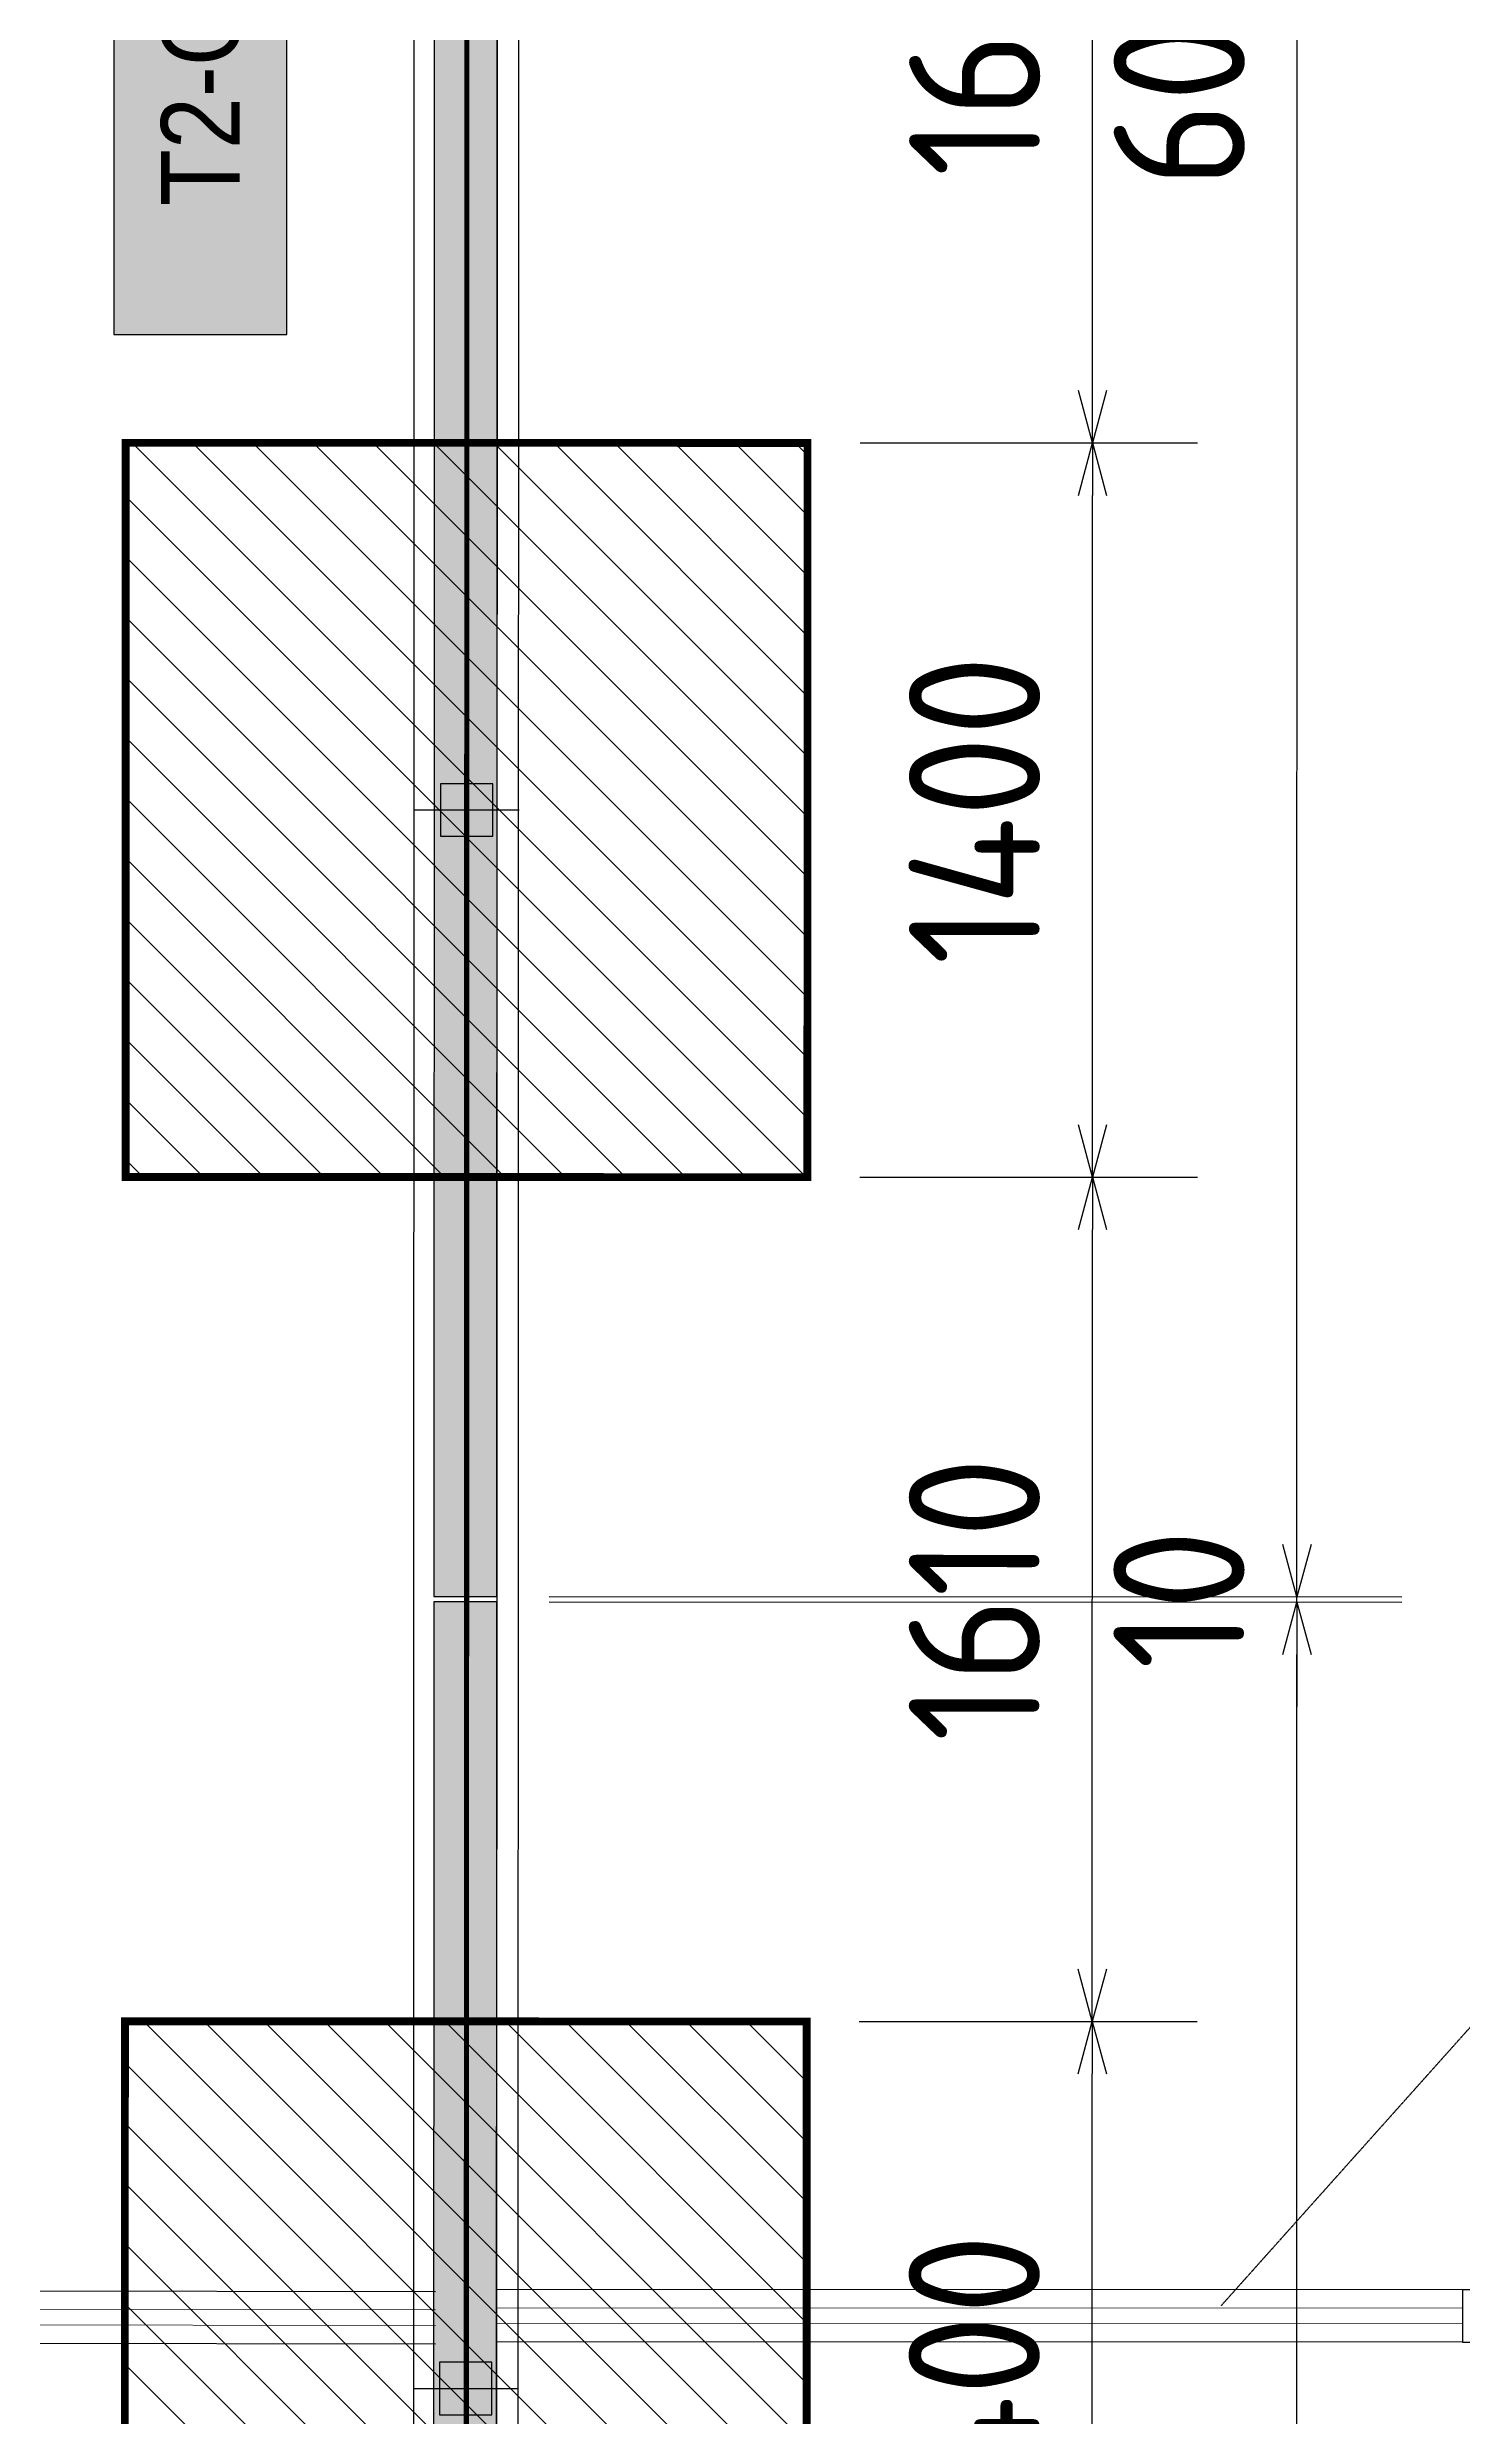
# Model space of a CAD drawing. Header units: centimetres. Extents: x -6122352 to 4157695, y -1694241 to 1947892.
# Drawn here: x 58955 to 61654, y -188400 to -183883 of the extents above; entities that cross this region are included whole.
import ezdxf
from ezdxf.enums import TextEntityAlignment as Align
from ezdxf.xclip import XClip

# ---------------------------------------------------------------- set-up
doc = ezdxf.new("R2010")
doc.units = ezdxf.units.CM
doc.header["$MEASUREMENT"] = 0
doc.header["$XCLIPFRAME"] = 2
doc.header["$PDMODE"] = 66
doc.header["$PDSIZE"] = 100
doc.linetypes.add('DASHED2', pattern=[0.375, 0.25, -0.125])
for name, color, linetype in [('00-MI-DIM', 7, 'Continuous'), ('@MI-FOOTINGS', 7, 'Continuous'), ('@MI-MEP', 7, 'Continuous'), ('@MI-REF LAYER', 7, 'Continuous'), ('@MI-TYPE-02', 6, 'Continuous'), ('B_TH', 7, 'Continuous'), ('B_TH_4', 7, 'Continuous'), ('PANEL-TAGS', 7, 'Continuous')]:
    doc.layers.add(name, color=color, linetype=linetype)
for name, color, linetype, lineweight, true_color in [('08-Compound Wall-2', 6, 'Continuous', 25, 0xff00ff), ('08-Compound Wall-3', 5, 'Continuous', 25, 0x0000ff), ('23585-XR-AR-DAMAC PLOT LIMITS$0$1-End units', 7, 'Continuous', 5, 0xf8991e)]:
    doc.layers.add(name, color=color, linetype=linetype, lineweight=lineweight, true_color=true_color)
doc.layers.add('23585-XR-AR-END-GROUND FLOOR$0$A-LOVR-PLAN', color=251, linetype='Continuous', lineweight=9)
doc.layers.add('A-ANNO-TEXT', color=3, linetype='Continuous', lineweight=25)
doc.styles.add('PANELTAG_STYLE', font='arial.ttf')
doc.styles.add('Schueco-BEMSTIL', font='isocpeur.ttf', dxfattribs={"width": 0.9})
doc.styles.get("Standard").update_dxf_attribs({"font": 'arial.ttf'})
doc.dimstyles.new('LEADER', dxfattribs={"dimtxt": 0.18, "dimasz": 0.25, "dimexe": 0.18, "dimexo": 0.0625, "dimgap": 0.09, "dimtad": 0, "dimtih": 1, "dimtoh": 1, "dimdec": 4, "dimzin": 0, "dimdsep": 46, "dimtxsty": 'Standard', "dimblk": 'DOT', "dimcen": 0.09, "dimadec": 0, "dimazin": 0, "dimtfac": 1, "dimtdec": 4, "dimtofl": 0, "dimtmove": 0, "dimatfit": 3, "dimldrblk": 'DOT', "dimfxl": 1, "dimtolj": 1, "dimtzin": 0, "dimarcsym": 0})
doc.dimstyles.new('MI- JWC-TXT-2.5 MM', dxfattribs={"dimscale": 1.5, "dimtxt": 2.5, "dimasz": 1, "dimexe": 2, "dimexo": 1, "dimgap": 1, "dimtad": 1, "dimdec": 0, "dimdsep": 46, "dimtxsty": 'Schueco-BEMSTIL', "dimblk": 'OPEN30', "dimcen": 0, "dimdle": 2, "dimclrd": 140, "dimclre": 8, "dimclrt": 40, "dimadec": 0, "dimazin": 2, "dimtfac": 1, "dimtdec": 0, "dimtix": 1, "dimtmove": 2, "dimatfit": 3, "dimldrblk": 'OPEN', "dimfxl": 2, "dimlwd": -1, "dimlwe": -1, "dimarcsym": 0})

# ---------------------------------------------------------------- blocks, each defined once
blk = doc.blocks.new('23585-XR-AR-BOUNDARY WALLS AND SETBACKS')
at = {"layer": '08-Compound Wall-2'}
blk.add_line((496560.9391, 2768822.7358), (496578.5605, 2768806.5896), dxfattribs=at)
blk.add_lwpolyline([(496578.6957, 2768806.737), (496561.0742, 2768822.8833), (496567.1882, 2768829.5555), (496571.2418, 2768833.9793), (496575.295, 2768838.4031), (496579.3484, 2768842.8269), (496583.4018, 2768847.2507), (496589.5159, 2768853.9232), (496607.1371, 2768837.777)], dxfattribs=at)
blk = doc.blocks.new('A$C9d9485f6')
at = {"layer": 'A-ANNO-TEXT', "rotation": 312.4881850805905}
blk.add_blockref('23585-XR-AR-BOUNDARY WALLS AND SETBACKS', (-2377088.5348, -1504219.2521), dxfattribs=at)
blk = doc.blocks.new('23585-XR-AR-DAMAC PLOT LIMITS')
at = {"layer": '23585-XR-AR-DAMAC PLOT LIMITS$0$1-End units', "color": 251, "true_color": 0x636466}
blk.add_lwpolyline([(496584.8095, 2768813.4095), (496578.6281, 2768806.6633), (496560.9329, 2768822.8771), (496567.1145, 2768829.6231)], close=True, dxfattribs=at)
blk.add_lwpolyline([(496578.6281, 2768806.6633), (496578.3825, 2768806.3953, 0.029706), (496572.8317, 2768799.5641), (496554.7515, 2768816.1307), (496560.9329, 2768822.8771)], format="xyb", close=True, dxfattribs=at)
blk = doc.blocks.new('A$Cf093b529')
at = {"layer": 'A-ANNO-TEXT'}
blk.add_blockref('23585-XR-AR-DAMAC PLOT LIMITS', (-495391.9901, -2768603.4419), dxfattribs=at)
blk = doc.blocks.new('A$Ca0a19fb5')
at = {"color": 1, "true_color": 0xeb0000, "const_width": 0.008}
blk.add_lwpolyline([(18.3021, 0.0228), (18.3316, -23.9774), (17.9681, -23.9778, 0.029706), (9.1822, -24.511, 0.031399), (0.0316, -26.202), (0, 0), (3.152, 0.0039), (9.152, 0.0113)], format="xyb", close=True, dxfattribs=at)
blk = doc.blocks.new('A$C5d23761a')
at = {"color": 1, "true_color": 0xeb0000, "const_width": 0.008}
blk.add_lwpolyline([(42.3, -0.0003), (42.2998, -24.0003), (33.1499, -24.0003), (27.1499, -24.0003), (21.1499, -24.0001), (15.1499, -24.0001), (9.1499, -24.0001), (0, -24.0002), (0, 0), (9.1499, -0.0003), (15.15, -0.0004), (21.1499, -0.0002), (27.1499, -0.0002), (33.1499, -0.0001)], close=True, dxfattribs=at)
blk = doc.blocks.new('XR-AR-END-SETTING OUT PLAN')
at = {"layer": '08-Compound Wall-3'}
for p, q in [((1900, 10600), (-523.3, 10600)), ((1900, 10500), (-523.3, 10500))]:
    blk.add_line(p, q, dxfattribs=at)
blk.add_lwpolyline([(1950, 10600), (1900, 10600), (1900, 10500), (1950, 10500)], close=True, dxfattribs=at)
at = {"layer": '23585-XR-AR-END-GROUND FLOOR$0$A-LOVR-PLAN'}
blk.add_lwpolyline([(1900, 10600), (1900, 10500)], dxfattribs=at)
blk.add_lwpolyline([(1900, 10535), (1900, 10565), (-523.3, 10565), (-523.3, 10535)], close=True, dxfattribs=at)
blk = doc.blocks.new('END UNIT')
at = {"xscale": 0.001, "yscale": 0.001, "zscale": 0.001}
blk.add_blockref('XR-AR-END-SETTING OUT PLAN', (-9.1502, 0), dxfattribs=at)
blk = doc.blocks.new('TH')
at = {"xscale": -1}
blk.add_blockref('END UNIT', (499491.2348, 2769954.4035), dxfattribs=at)
blk = doc.blocks.new('23585-XR-AR-MALDIVE-3$0$TH')
at = {"layer": 'B_TH', "xscale": 1.000038466017846, "yscale": 1.000038466017846, "zscale": 1.000038466017846}
blk.add_blockref('TH', (-19.213, -106.5491), dxfattribs=at)
blk = doc.blocks.new('TH_4')
blk.add_blockref('END UNIT', (495802.3054, 2769130.5141))
blk = doc.blocks.new('23585-XR-AR-MALDIVE-3$0$TH_4')
at = {"layer": 'B_TH_4', "xscale": 1.000039184446315, "yscale": 1.000039184446315, "zscale": 1.000039184446315}
blk.add_blockref('TH_4', (-19.4274, -108.5069), dxfattribs=at)
blk = doc.blocks.new('_Dot')
at = {"color": 0, "linetype": 'ByBlock', "lineweight": -2}
blk.add_line((-0.5, 0), (-1, 0), dxfattribs=at)
at = {"color": 0, "linetype": 'ByBlock', "const_width": 0.5}
blk.add_lwpolyline([(-0.25, 0, 1), (0.25, 0, 1)], format="xyb", close=True, dxfattribs=at)
blk = doc.blocks.new('A$Ccde8a8ae')
at = {"color": 1, "true_color": 0xeb0000, "const_width": 0.008}
blk.add_lwpolyline([(18.3021, 0.0228), (18.3316, -23.9774), (17.9681, -23.9778, 0.029706), (9.1822, -24.511, 0.031399), (0.0316, -26.202), (0, 0), (3.152, 0.0039), (9.152, 0.0113)], format="xyb", close=True, dxfattribs=at)
blk = doc.blocks.new('A$Cb8ceda06')
at = {"color": 1, "true_color": 0xeb0000, "const_width": 0.008}
blk.add_lwpolyline([(42.3, -0.0003), (42.2998, -24.0003), (33.1499, -24.0003), (27.1499, -24.0003), (21.1499, -24.0001), (15.1499, -24.0001), (9.1499, -24.0001), (0, -24.0002), (0, 0), (9.1499, -0.0003), (15.15, -0.0004), (21.1499, -0.0002), (27.1499, -0.0002), (33.1499, -0.0001)], close=True, dxfattribs=at)
blk = doc.blocks.new('_Open30')
at = {"color": 0, "linetype": 'ByBlock', "lineweight": -2}
for p, q in [((-1, 0.268), (0, 0)), ((0, 0), (-1, -0.268)), ((0, 0), (-1, 0))]:
    blk.add_line(p, q, dxfattribs=at)
blk = doc.blocks.new('*D643')
at = {"layer": '00-MI-DIM', "color": 8, "transparency": 16777216}
for p, q in [((59912, -186846.8), (61537.8, -186847.1)), ((59909.9, -192846.8), (61536.7, -192847.1))]:
    blk.add_line(p, q, dxfattribs=at)
at = {"layer": '00-MI-DIM', "color": 140, "transparency": 16777216}
blk.add_line((61336.7, -192747.1), (61337.8, -186947.1), dxfattribs=at)
at = {"layer": 'Defpoints', "color": 0, "transparency": 16777216}
for p in [(59812, -186846.8), (61337.8, -186847.1), (59809.9, -192846.8)]:
    blk.add_point(p, dxfattribs=at)
at = {"layer": '00-MI-DIM', "color": 140, "transparency": 16777216, "xscale": 100, "yscale": 100, "zscale": 100}
for p, rotation in [((61337.8, -186847.1), 89.98973417812736), ((61336.7, -192847.1), 269.9897341781274)]:
    blk.add_blockref('_Open30', p, dxfattribs=dict(at, rotation=rotation))
at = {"layer": '00-MI-DIM', "color": 40, "transparency": 16777216, "insert": (61112.2, -189847), "char_height": 250, "attachment_point": 5, "rotation": 89.9897, "style": 'Schueco-BEMSTIL'}
blk.add_mtext('6000', dxfattribs=at)
blk = doc.blocks.new('_Open')
at = {"color": 0, "linetype": 'ByBlock', "lineweight": -2}
for p, q in [((-1, 0.2), (0, 0)), ((-1, -0.2), (0, 0)), ((0, 0), (-1, 0))]:
    blk.add_line(p, q, dxfattribs=at)
blk = doc.blocks.new('*D644')
at = {"layer": '00-MI-DIM', "color": 140, "transparency": 16777216}
for p, q in [((61337.8, -186737.1), (61337.8, -186637.1)), ((61337.8, -186847.1), (61337.8, -186837.1)), ((61337.8, -186947.1), (61337.7, -187047.1))]:
    blk.add_line(p, q, dxfattribs=at)
at = {"layer": '00-MI-DIM', "color": 8, "transparency": 16777216}
for p, q in [((59912, -186836.8), (61537.8, -186837.1)), ((59912, -186846.8), (61537.8, -186847.1))]:
    blk.add_line(p, q, dxfattribs=at)
at = {"layer": 'Defpoints', "color": 0, "transparency": 16777216}
for p in [(59812, -186836.8), (59812, -186846.8), (61337.8, -186837.1)]:
    blk.add_point(p, dxfattribs=at)
at = {"layer": '00-MI-DIM', "color": 140, "transparency": 16777216, "xscale": 100, "yscale": 100, "zscale": 100}
for p, rotation in [((61337.8, -186837.1), 269.9897341781274), ((61337.8, -186847.1), 89.98973417812736)]:
    blk.add_blockref('_Open30', p, dxfattribs=dict(at, rotation=rotation))
at = {"layer": '00-MI-DIM', "color": 40, "transparency": 16777216, "insert": (61112.8, -186842), "char_height": 250, "attachment_point": 5, "rotation": 89.9897, "style": 'Schueco-BEMSTIL'}
blk.add_mtext('10', dxfattribs=at)
blk = doc.blocks.new('*D645')
at = {"layer": '00-MI-DIM', "color": 8, "transparency": 16777216}
for p, q in [((59914.2, -180836.8), (61538.8, -180837.1)), ((59912, -186836.8), (61537.8, -186837.1))]:
    blk.add_line(p, q, dxfattribs=at)
at = {"layer": '00-MI-DIM', "color": 140, "transparency": 16777216}
blk.add_line((61337.8, -186737.1), (61338.8, -180937.1), dxfattribs=at)
at = {"layer": 'Defpoints', "color": 0, "transparency": 16777216}
for p in [(59814.2, -180836.8), (61338.8, -180837.1), (59812, -186836.8)]:
    blk.add_point(p, dxfattribs=at)
at = {"layer": '00-MI-DIM', "color": 140, "transparency": 16777216, "xscale": 100, "yscale": 100, "zscale": 100}
for p, rotation in [((61338.8, -180837.1), 89.98973417812736), ((61337.8, -186837.1), 269.9897341781274)]:
    blk.add_blockref('_Open30', p, dxfattribs=dict(at, rotation=rotation))
at = {"layer": '00-MI-DIM', "color": 40, "transparency": 16777216, "insert": (61113.3, -183837), "char_height": 250, "attachment_point": 5, "rotation": 89.9897, "style": 'Schueco-BEMSTIL'}
blk.add_mtext('6000', dxfattribs=at)
blk = doc.blocks.new('*D657')
at = {"layer": '00-MI-DIM', "color": 8, "transparency": 16777216}
for p, q in [((59860.9, -150758.2), (61956.3, -150758.6)), ((59852, -198758.6), (61947.7, -198759))]:
    blk.add_line(p, q, dxfattribs=at)
at = {"layer": '00-MI-DIM', "color": 140, "transparency": 16777216}
blk.add_line((61747.7, -198659), (61756.3, -150858.6), dxfattribs=at)
at = {"layer": 'Defpoints', "color": 0, "transparency": 16777216}
for p in [(59760.9, -150758.2), (61756.3, -150758.6), (59752, -198758.6)]:
    blk.add_point(p, dxfattribs=at)
at = {"layer": '00-MI-DIM', "color": 140, "transparency": 16777216, "xscale": 100, "yscale": 100, "zscale": 100}
for p, rotation in [((61756.3, -150758.6), 89.98973417812736), ((61747.7, -198759), 269.9897341781274)]:
    blk.add_blockref('_Open30', p, dxfattribs=dict(at, rotation=rotation))
at = {"layer": '00-MI-DIM', "color": 40, "transparency": 16777216, "insert": (61527, -174758.7), "char_height": 250, "attachment_point": 5, "rotation": 89.9897, "style": 'Schueco-BEMSTIL'}
blk.add_mtext('48000', dxfattribs=at)
blk = doc.blocks.new('T2-FOOTING PLAN')
at = {"layer": '@MI-FOOTINGS', "transparency": 33554679}
h = blk.add_hatch(dxfattribs=at)
h.set_pattern_fill('ANSI31', color=8, scale=650)
h.paths.add_polyline_path([(-700, 650), (700, 650), (700, -650), (-700, -650)])
at = {"layer": '@MI-FOOTINGS', "color": 160, "true_color": 0x3340f0, "const_width": 15}
blk.add_lwpolyline([(-700, 650), (700, 650), (700, -650), (-700, -650)], close=True, dxfattribs=at)
at = {"layer": '@MI-FOOTINGS', "color": 30}
blk.add_point((0, 0), dxfattribs=at)
blk = doc.blocks.new('*D665')
at = {"layer": '00-MI-DIM', "color": 8, "transparency": 16777216}
for p, q in [((60503, -187646.9), (61147.5, -187647)), ((60502.7, -189046.9), (61147.2, -189047))]:
    blk.add_line(p, q, dxfattribs=at)
at = {"layer": '00-MI-DIM', "color": 140, "transparency": 16777216}
blk.add_line((60947.2, -188947), (60947.5, -187747), dxfattribs=at)
at = {"layer": 'Defpoints', "color": 0, "transparency": 16777216}
for p in [(60403, -187646.9), (60947.5, -187647), (60402.7, -189046.9)]:
    blk.add_point(p, dxfattribs=at)
at = {"layer": '00-MI-DIM', "color": 140, "transparency": 16777216, "xscale": 100, "yscale": 100, "zscale": 100}
for p, rotation in [((60947.5, -187647), 89.98973417812736), ((60947.2, -189047), 269.9897341781274)]:
    blk.add_blockref('_Open30', p, dxfattribs=dict(at, rotation=rotation))
at = {"layer": '00-MI-DIM', "color": 40, "transparency": 16777216, "insert": (60722.3, -188347), "char_height": 250, "attachment_point": 5, "rotation": 89.9897, "style": 'Schueco-BEMSTIL'}
blk.add_mtext('1400', dxfattribs=at)
blk = doc.blocks.new('*D666')
at = {"layer": '00-MI-DIM', "color": 8, "transparency": 16777216}
for p, q in [((60504.3, -186036.9), (61147.8, -186037)), ((60503, -187646.9), (61147.5, -187647))]:
    blk.add_line(p, q, dxfattribs=at)
at = {"layer": '00-MI-DIM', "color": 140, "transparency": 16777216}
blk.add_line((60947.5, -187547), (60947.7, -186137), dxfattribs=at)
at = {"layer": 'Defpoints', "color": 0, "transparency": 16777216}
for p in [(60404.3, -186036.9), (60947.8, -186037), (60403, -187646.9)]:
    blk.add_point(p, dxfattribs=at)
at = {"layer": '00-MI-DIM', "color": 140, "transparency": 16777216, "xscale": 100, "yscale": 100, "zscale": 100}
for p, rotation in [((60947.8, -186037), 89.98973417812736), ((60947.5, -187647), 269.9897341781274)]:
    blk.add_blockref('_Open30', p, dxfattribs=dict(at, rotation=rotation))
at = {"layer": '00-MI-DIM', "color": 40, "transparency": 16777216, "insert": (60722.6, -186842), "char_height": 250, "attachment_point": 5, "rotation": 89.9897, "style": 'Schueco-BEMSTIL'}
blk.add_mtext('1610', dxfattribs=at)
blk = doc.blocks.new('*D667')
at = {"layer": '00-MI-DIM', "color": 8, "transparency": 16777216}
for p, q in [((60504.6, -184636.9), (61148, -184637)), ((60504.3, -186036.9), (61147.8, -186037))]:
    blk.add_line(p, q, dxfattribs=at)
at = {"layer": '00-MI-DIM', "color": 140, "transparency": 16777216}
blk.add_line((60947.8, -185937), (60948, -184737), dxfattribs=at)
at = {"layer": 'Defpoints', "color": 0, "transparency": 16777216}
for p in [(60404.6, -184636.9), (60948, -184637), (60404.3, -186036.9)]:
    blk.add_point(p, dxfattribs=at)
at = {"layer": '00-MI-DIM', "color": 140, "transparency": 16777216, "xscale": 100, "yscale": 100, "zscale": 100}
for p, rotation in [((60948, -184637), 89.98973417812736), ((60947.8, -186037), 269.9897341781274)]:
    blk.add_blockref('_Open30', p, dxfattribs=dict(at, rotation=rotation))
at = {"layer": '00-MI-DIM', "color": 40, "transparency": 16777216, "insert": (60722.9, -185337), "char_height": 250, "attachment_point": 5, "rotation": 89.9897, "style": 'Schueco-BEMSTIL'}
blk.add_mtext('1400', dxfattribs=at)
blk = doc.blocks.new('*D668')
at = {"layer": '00-MI-DIM', "color": 8, "transparency": 16777216}
for p, q in [((60504.8, -183036.9), (61148.3, -183037)), ((60504.6, -184636.9), (61148, -184637))]:
    blk.add_line(p, q, dxfattribs=at)
at = {"layer": '00-MI-DIM', "color": 140, "transparency": 16777216}
blk.add_line((60948, -184537), (60948.3, -183137), dxfattribs=at)
at = {"layer": 'Defpoints', "color": 0, "transparency": 16777216}
for p in [(60404.8, -183036.9), (60948.3, -183037), (60404.6, -184636.9)]:
    blk.add_point(p, dxfattribs=at)
at = {"layer": '00-MI-DIM', "color": 140, "transparency": 16777216, "xscale": 100, "yscale": 100, "zscale": 100}
for p, rotation in [((60948.3, -183037), 89.98973417812736), ((60948, -184637), 269.9897341781274)]:
    blk.add_blockref('_Open30', p, dxfattribs=dict(at, rotation=rotation))
at = {"layer": '00-MI-DIM', "color": 40, "transparency": 16777216, "insert": (60723.2, -183837), "char_height": 250, "attachment_point": 5, "rotation": 89.9897, "style": 'Schueco-BEMSTIL'}
blk.add_mtext('1600', dxfattribs=at)
blk = doc.blocks.new('PANELTAG')
at = {"layer": 'PANEL-TAGS', "color": 1}
blk.add_lwpolyline([(-13.5, -3.3), (13.5, -3.3), (13.5, 3.3), (-13.5, 3.3)], close=True, dxfattribs=at)
at = {"layer": 'PANEL-TAGS', "color": 40, "true_color": 0xffd700}
blk.add_solid([(-13.5, -3.3), (13.5, -3.3), (-13.5, 3.3), (13.5, 3.3)], dxfattribs=at)
at = {"layer": 'PANEL-TAGS', "color": 5, "style": 'PANELTAG_STYLE', "width": 0.85}
blk.add_attdef('TAGNO', text='', height=3, dxfattribs=at).set_placement((0, 0), align=Align.MIDDLE)

msp = doc.modelspace()

# ---------------------------------------------------------------- block references
at = {"layer": '@MI-MEP', "color": 10, "xscale": 1000, "yscale": 1000, "zscale": 1000}
for name, p, rotation in [('A$Ca0a19fb5', (41454.21327, -174755.44223), 359.919269632221), ('A$C5d23761a', (59756.31332, -174758.47773), 359.9898452813093)]:
    msp.add_blockref(name, p, dxfattribs=dict(at, rotation=rotation))
at = {"layer": '@MI-REF LAYER', "xscale": 1000, "yscale": 1000, "zscale": 1000}
msp.add_blockref('A$C9d9485f6', (-23958.95046, 48155.57226), dxfattribs=at)
at = {"layer": '@MI-REF LAYER', "xscale": 1000, "yscale": 1000, "zscale": 1000, "rotation": 312.4882903633292}
msp.add_blockref('A$Cf093b529', (-891608.73293, 539022.72011), dxfattribs=at)

# ---------------------------------------------------------------- next in the draw order: block references
at = {"layer": '@MI-REF LAYER'}
ref = msp.add_blockref('23585-XR-AR-MALDIVE-3$0$TH', (-503343056.15945, -2769446614.89859), dxfattribs=dict(at, xscale=1000, yscale=1000, zscale=1000, rotation=359.9192696322236))
XClip(ref).set_block_clipping_path([(499500.3523551957, 2769954.4084630646), (499482.3097834596, 2769952.2322514663), (499482.2784600458, 2769978.3072150415), (499485.2204628377, 2769978.2958325259), (499491.2204141584, 2769978.3421801412), (499500.3204362807, 2769978.3077802463)])
ref = msp.add_blockref('23585-XR-AR-MALDIVE-3$0$TH_4', (-496224457.92983, -2769241307.74582), dxfattribs=dict(at, xscale=1000, yscale=1000, zscale=1000, rotation=359.9898394850995))
XClip(ref).set_block_clipping_path([(495793.2129187866, 2769130.5138946148), (495793.2155162978, 2769154.454006203), (495802.2925383176, 2769154.4002566789), (495808.2926756607, 2769154.4068803182), (495814.2925463093, 2769154.4137985762), (495820.2925448639, 2769154.4205695186), (495826.2925458758, 2769154.4273404637), (495835.3955817434, 2769154.4538551397), (495835.3942715663, 2769130.5131762265)])

# ---------------------------------------------------------------- next in the draw order: hatches: boundary and pattern name
at = {"layer": '@MI-TYPE-02'}
h = msp.add_hatch(color=256, dxfattribs=at)
h.dxf.hatch_style = 1
h.paths.add_polyline_path([(59689.89356, -192856.7574), (59692.04495, -198758.61052), (59812.04494, -198758.65306), (59809.89356, -192856.79994)])
h.paths.add_polyline_path([(59692.0241, -186846.75778), (59689.89711, -192846.7574), (59809.8971, -192846.79994), (59812.02409, -186846.80032)])
h.paths.add_polyline_path([(59694.15463, -180836.75815), (59692.02764, -186836.75778), (59812.02763, -186836.80032), (59814.15462, -180836.80069)])
h.paths.add_polyline_path([(59696.28516, -174826.75853), (59694.15818, -180826.75815), (59814.15817, -180826.80069), (59816.28516, -174826.80107)])
h.paths.add_polyline_path([(59696.3273, -174687.25211), (59697.40233, -168687.25221), (59817.40233, -168687.27371), (59816.3273, -174687.27361)])
h.paths.add_polyline_path([(59697.40413, -168677.25221), (59698.47916, -162677.2523), (59818.47916, -162677.2738), (59817.40412, -168677.27371)])
h.paths.add_polyline_path([(59698.48095, -162667.2523), (59699.55599, -156667.2524), (59819.55598, -156667.2739), (59818.48095, -162667.2738)])
h.paths.add_polyline_path([(59699.55778, -156657.2524), (59700.90433, -150758.19655), (59820.90433, -150758.21805), (59819.55778, -156657.2739)])

# ---------------------------------------------------------------- next in the draw order: linework, layer by layer
for points in [[(59694.15463, -180836.75815), (59692.02764, -186836.75778), (59812.02763, -186836.80032), (59814.15462, -180836.80069)], [(59692.0241, -186846.75778), (59689.89711, -192846.7574), (59809.8971, -192846.79994), (59812.02409, -186846.80032)]]:
    msp.add_lwpolyline(points, close=True, dxfattribs=at)

# ---------------------------------------------------------------- next in the draw order: block references
at = {"layer": '@MI-FOOTINGS', "rotation": 89.98973417812736}
for p in [(59754.42487, -185336.79005), (59752.83337, -188346.78968)]:
    msp.add_blockref('T2-FOOTING PLAN', p, dxfattribs=at)
at = {"layer": '@MI-REF LAYER', "color": 10, "xscale": 1000, "yscale": 1000, "zscale": 1000}
for name, p, rotation in [('A$Ccde8a8ae', (41454.3314, -174755.65388), 359.9244843170935), ('A$Cb8ceda06', (59756.31358, -174757.02133), 359.9864044243704)]:
    msp.add_blockref(name, p, dxfattribs=dict(at, rotation=rotation))
at = {"layer": 'PANEL-TAGS'}
ref = msp.add_blockref('PANELTAG', (59246.8727, -183754.86096), dxfattribs=dict(at, xscale=50, yscale=50, zscale=50, rotation=90))
ref.add_attrib('TAGNO', 'T2-G5-038', dxfattribs={"color": 5, "height": 150, "rotation": 90, "style": 'PANELTAG_STYLE', "width": 0.85}).set_placement((59246.8727, -183754.86096), align=Align.MIDDLE_CENTER)

# ---------------------------------------------------------------- next in the draw order: dimensions: what is measured, and where the dimension line sits
at = {"layer": '00-MI-DIM'}
for base, p1, p2, picture, middle in [((61756.27877, -150758.56482), (59752.04495, -198758.63179), (59760.91864, -150758.2073), '*D657', (61526.9786, -174758.73677)), ((60948.29457, -183037.00388), (60404.55028, -184636.90653), (60404.83847, -183036.9065), '*D668', (60723.15124, -183836.96357)), ((60948.0079, -184637.0039), (60404.29944, -186036.9065), (60404.55028, -184636.90653), '*D667', (60722.88248, -185336.96357)), ((60947.75706, -186037.00388), (60402.95878, -187646.90615), (60404.29944, -186036.9065), '*D666', (60722.61283, -186841.96348)), ((60947.46859, -187647.00371), (60402.70794, -189046.90613), (60402.95878, -187646.90615), '*D665', (60722.34317, -188346.96339))]:
    dim = msp.add_linear_dim(base=base, p1=p1, p2=p2, angle=89.98973418, dimstyle='MI- JWC-TXT-2.5 MM', dxfattribs=at)
    dim.commit()
    dim.dimension.update_dxf_attribs({"geometry": picture, "text_midpoint": middle})
for base, p1, p2, picture, middle in [((61338.84772, -180837.07388), (59812.02763, -186836.80032), (59814.15462, -180836.80069), '*D645', (61338.3102, -183837.07378)), ((61337.77269, -186837.07369), (59812.02409, -186846.80032), (59812.02763, -186836.80032), '*D644', (61337.77179, -186842.07369)), ((61337.77089, -186847.07369), (59809.8971, -192846.79994), (59812.02409, -186846.80032), '*D643', (61337.23338, -189847.07359))]:
    dim = msp.add_linear_dim(base=base, p1=p1, p2=p2, angle=89.98973418, dimstyle='MI- JWC-TXT-2.5 MM', dxfattribs=at)
    dim.commit()
    dim.dimension.update_dxf_attribs({"geometry": picture, "text_midpoint": middle, "dimtype": 160})

# ---------------------------------------------------------------- next in the draw order: leaders
at = {"layer": '@MI-REF LAYER', "linetype": 'DASHED2'}
msp.add_leader([(61193.79599, -188188.31429), (64840.34444, -184111.16308)], dimstyle='LEADER', dxfattribs=at)

doc.saveas('drawing.dxf')
